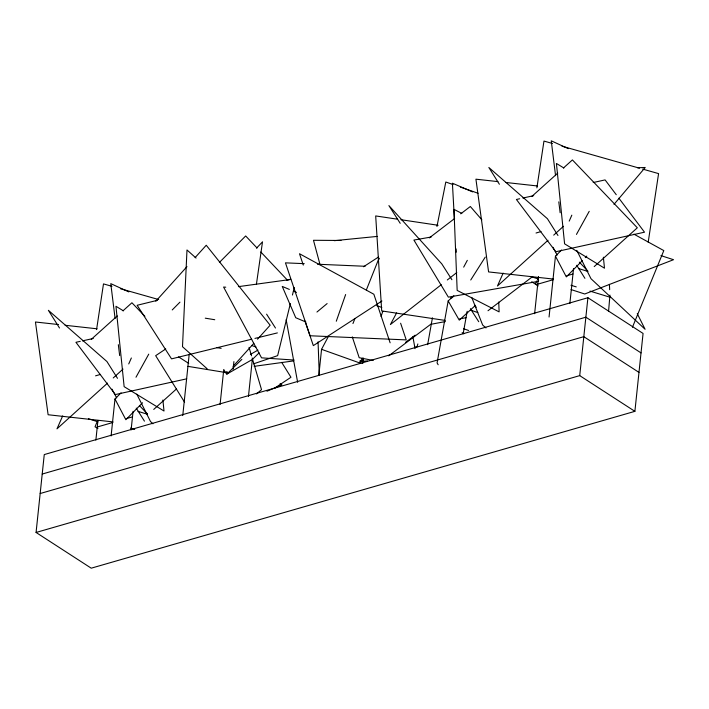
<?xml version="1.0" encoding="UTF-8"?>
<svg xmlns="http://www.w3.org/2000/svg" width="709" height="709" viewBox="0 0 709 709"><rect width="100%" height="100%" fill="white"/><g stroke="black" fill="none" stroke-linecap="round" stroke-linejoin="round"><path stroke-width="1.06" d="M36.07 532.468L44.259 454.575L587.912 297.727L643.072 333.443L634.892 411.344L91.231 568.184L36.07 532.468L579.723 375.628L634.892 411.344M95.875 440.121L97.948 420.41M111.1 435.946L114.982 399.007L121.053 392.839M131.112 429.955L133.07 411.344M182.754 415.571L189.197 354.287M220.082 404.484L223.76 369.486L225.763 373.049M259.104 352.843L252.333 359.507L226.809 374.139L227.084 371.551L225.17 372.65M233.101 369.274L233.908 361.59M248.451 396.455L252.333 359.507M318.82 375.398L321.558 349.324L328.232 336.757M321.558 349.324L359.835 362.999L360.021 361.271M362.751 363.495L363.327 358.027L362.086 363.363M534.621 313.706L538.53 276.492M549.058 317.029L555.457 256.179L561.519 250.02M569.859 303.541L573.546 268.516M579.723 375.628L587.912 297.727M608.57 311.313L609.944 295.095M256.41 284.309L262.516 241.822L256.534 248.141M96.575 329.605L103.487 283.901L111.978 286.312M536.881 187.867L543.963 141.073L552.453 143.484M648.203 242.168L658.581 173.608L642.655 169.088M427.642 344.68L432.446 317.818M453.875 295.742L448.177 300.926L437.081 362.902L438.162 364.763M463.137 333.842L467.178 311.286M436.957 226.481L445.801 182.018L453.095 184.562M290.371 303.549L277.644 355.643L253.645 363.814M292.445 295.041L294.262 287.597M417.858 343.954L416.945 347.02L414.783 347.18M336.288 321.239L345.629 294.536M381.034 316.427L382.825 311.295M352.949 323.561L354.987 318.456M366.385 289.892L379.005 258.262M97.55 420.703L95.041 426.845L97.939 428.431M536.766 280.95L535.517 284.017L537.44 285.08M632.437 327.274L663.801 250.587L633.899 234.147M62.676 415.935L56.986 428.839L107.529 383.117M128.728 363.939L131.36 357.983M503.151 273.116L497.452 286.019L548.004 240.289M569.203 221.119L571.826 215.164M359.835 362.999L362.405 358.169M396.615 312.891L390.393 324.545L441.273 284.708M463.686 267.142L467.311 260.345M135.986 377.232L148.748 354.146M576.461 234.413L589.223 211.317M470.741 279.993L485.257 257.092M614.003 204.369L645.225 167.484L637.568 167.758M155.838 301.192L186.972 266.637M195.126 257.58L206.248 245.243L270.147 325.209L257.544 339.203M233.075 366.358L253.831 343.316M142.536 402.765L125.856 419.719L114.982 399.007M582.249 260.717L566.323 276.9L555.457 256.179M585.279 257.633L586.795 256.091M172.234 309.939L179.962 302.149M219.391 262.436L245.677 235.964L257.039 247.982M226.809 374.139L241.866 359.339M475.544 305.304L459.255 320.14L448.177 300.926M113.236 377.95L123.02 369.105M553.711 235.131L563.495 226.277M91.257 339.372L117.286 315.939M122.985 310.817L131.927 302.761L144.911 316.329M153.729 409.421L176.514 388.922M531.723 196.544L557.761 173.111M563.451 167.989L572.402 159.933L637.32 227.793L594.204 266.602M256.507 393.912L261.532 389.666L252.174 357.948M316.95 312.04L327.124 303.576M447.308 279.975L456.791 272.548M429.308 237.905L454.629 218.523M460.735 213.843L470.342 206.496L481.881 219.825M487.996 310.746L531.644 277.325M405.451 342.447L415.155 335.153M388.7 355.838L431.072 324.031M165.746 348.943L155.67 355.679L184.597 402.233M274.463 388.284L290.956 377.259L281.703 362.361M363.531 266.761L378.358 257.119L379.049 259.166M381.912 301.024L313.334 345.629L305.012 321.062M250.366 354.456L257.934 350.122M266.956 391.208L281.907 384.898L280.064 383.72M286.427 280.525L290.601 279.098M536.039 233.013L541.038 231.568M95.564 375.841L100.563 374.396M537.723 284.176L553.268 279.692M566.748 275.801L572.969 274.002M97.248 426.995L112.802 422.511M126.273 418.629L132.494 416.83M42.212 474.046L585.864 317.198L641.025 352.914M40.165 493.526L583.817 336.678L638.977 372.393M157.46 300.297L137.147 305.278L171.543 358.869L251.722 339.203M254.93 338.415L277.379 332.902M519.653 198.759L516.409 199.477L555.812 251.748L644.508 232.189L618.895 198.21M522.896 198.041L533.709 195.657M593.203 182.532L605.096 179.909L616.263 194.718M80.259 341.348L75.934 342.296L115.337 394.576L186.724 378.828M82.421 340.869L93.242 338.485M450.623 297.904L452.785 297.496M431.302 324.226L445.412 321.567M459.521 318.917L466.026 317.685M431.196 237.019L413.896 240.059L448.363 297.151L538.122 281.393M238.384 286.649L290.708 279.452M254.177 366.331L293.42 360.934M334.338 240.679L377.206 236.416M361.9 361.342L367.351 360.934M341.002 240.475L313.484 240.289L320.051 264.705M304.258 263.659L285.461 262.853L310.028 335.765L406.23 339.895L400.62 323.224M317.526 264.227L365.082 266.274M225.754 287.198L223.583 287.048L261.55 357.85L294.111 360.039M497.922 181.61L475.925 179.182L488.59 271.919L553.472 279.08M505.614 182.461L537.511 185.98M58.546 324.554L35.45 322.001L48.115 414.747L113.006 421.908M65.148 325.28L97.036 328.799M397.598 219.214L375.69 215.935L381.699 310.932L445.225 320.433M400.886 219.701L438.118 225.267M205.255 318.173L214.765 319.732M216.883 347.64L221.164 348.341M187.929 366.358L228.28 372.952M373.244 360.464L359.188 357.699L352.276 336.846M562.007 146.196L639.474 168.184M120.468 288.723L158.674 299.561M578.455 268.516L587.956 271.432M570.975 285.275L576.257 286.888M589.985 291.098L610.05 297.239M137.98 411.344L147.49 414.251M130.509 428.103L134.728 429.397M660.912 255.612L673.55 259.698L584.73 293.996L571.046 289.564M531.032 276.616L538.406 279M88.457 418.753L97.931 421.82M470.687 310.125L477.848 312.598M463.464 328.692L468.578 330.465M460.389 187.096L478.096 193.265M251.775 345.54L255.931 346.993M376.665 305.623L381.832 307.476M360.11 360.411L363.123 361.484M289.352 289.423L282.244 286.409L295.733 317.721L305.889 322.019M293.411 291.151L296.459 292.436M472.637 191.909L452.404 183.197L454.425 219.329M568.281 148.624L551.256 140.816L555.564 175.699M128.816 291.904L110.781 283.635L115.097 318.518M462.135 332.734L464.094 333.682M461.781 213.365L453.973 209.368L457.163 290.406L499.127 311.889L498.737 302.034M563.841 167.989L556.423 163.46L564.603 243.834L604.485 268.197L603.368 257.19M123.375 310.817L115.957 306.288L124.137 386.662L164.009 411.025L162.893 400.018M531.697 281.774L538.184 285.922M178.579 356.902L188.736 363.398M485.975 327.939L482.652 325.023L471.733 297.39M196.047 258.067L186.99 249.967L182.497 346.71L207.196 368.813M152.94 423.796L150.512 421.527L136.793 394.142M579.342 262.144L587.743 270.927M139.638 405.77L147.268 413.755M260.823 251.996L287.331 280.037M474.826 305.597L476.271 307.263M266.593 314.167L275.482 328.028M451.917 279.736L441.787 263.872L388.895 205.592L400.222 223.326M470.395 308.663L478.743 321.726M557.956 235.477L547.41 218.709L488.847 167.484L499.393 184.26M576.709 265.29L584.916 278.336M117.49 378.305L106.935 361.537L48.372 310.312L59.512 328.01M136.243 408.118L144.45 421.155M537.511 278.389L538.636 280.259M552.958 247.281L557.159 255.089M111.96 389.135L116.693 397.909M637.249 313.617L645.093 329.277L590.987 278.708L576.771 250.339M390.127 342.81L373.856 294.244L299.482 253.733L303.292 265.095M249.054 347.366L251.544 355.829M412.877 336.766L415.057 348.651M286.161 319.679L297.647 382.328M558.798 201.861L560.145 212.762M118.323 344.68L119.67 355.581M456.082 248.894L456.259 252.182M609.403 284.344L609.669 289.715M318.057 341.835L319.28 374.937"/></g></svg>
